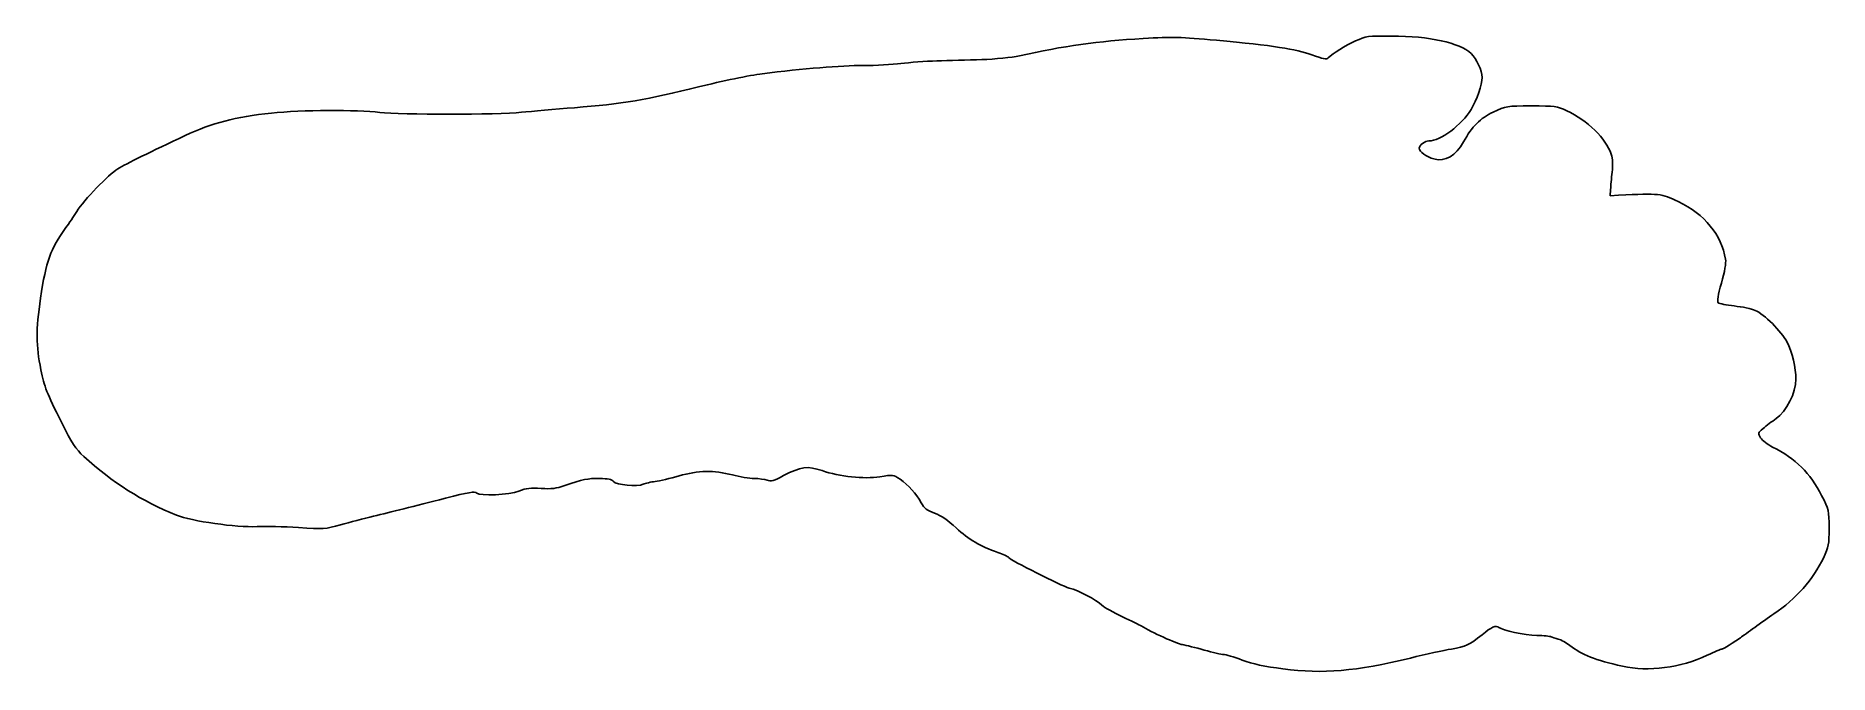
# Model space of a CAD drawing. Extents: x 31 to 285, y 55 to 146.
import ezdxf

# ---------------------------------------------------------------- set-up
doc = ezdxf.new("R2010")
doc.units = 0
doc.layers.get('0').update_dxf_attribs({"linetype": 'CONTINUOUS'})

msp = doc.modelspace()

# ---------------------------------------------------------------- linework, layer by layer
at = {"color": 7}
for p, q in [((253.719734, 123.982884), (253.682211, 123.093661)), ((253.682211, 123.093661), (254.825494, 123.151089)), ((207.315657, 56.145117), (207.315657, 56.145112))]:
    msp.add_line(p, q, dxfattribs=at)
for points in [[(169.968351, 142.886437), (176.229912, 144.274647), (181.118837, 144.958151), (187.49872, 145.337301)], [(187.49872, 145.337301), (191.69104, 145.586446), (192.816546, 145.559221), (197.915315, 145.085325)], [(197.915315, 145.085325), (205.950401, 144.33852), (209.098054, 143.855606), (211.395333, 143.017202)], [(213.719417, 142.59983), (214.392213, 143.23551), (216.127186, 144.304524), (217.60522, 144.9941)], [(217.60522, 144.9941), (219.054454, 145.670234), (219.304943, 145.704432), (222.686488, 145.687784)], [(222.686488, 145.687784), (228.098064, 145.661138), (232.301909, 144.739264), (233.959137, 143.215766)], [(158.281438, 142.168371), (159.88839, 142.214512), (162.746602, 142.299901), (164.63302, 142.358125)], [(164.63302, 142.358125), (166.519441, 142.416346), (168.920339, 142.65409), (169.968351, 142.886437)], [(211.395333, 143.017202), (212.977737, 142.439696), (213.458543, 142.353349), (213.719417, 142.59983)], [(233.959137, 143.215766), (234.744008, 142.494234), (235.503986, 140.840229), (235.511104, 139.838098)], [(124.51226, 138.479587), (127.807709, 139.300192), (131.86637, 140.142999), (133.531506, 140.35249)], [(133.531506, 140.35249), (139.34391, 141.083746), (144.712729, 141.520636), (147.864843, 141.51888)], [(147.864843, 141.51888), (149.611529, 141.517821), (152.012427, 141.644768), (153.200174, 141.800793)], [(153.200174, 141.800793), (154.387917, 141.956821), (156.674489, 142.12223), (158.281438, 142.168371)], [(235.511104, 139.838098), (235.518115, 138.850401), (234.754766, 136.615677), (233.962114, 135.303396)], [(106.960651, 135.546691), (113.584077, 136.068077), (117.365417, 136.699944), (124.51226, 138.479587)], [(51.828914, 131.6182), (55.612165, 133.389361), (58.885323, 134.238277), (64.020753, 134.780231)], [(64.020753, 134.780231), (68.256076, 135.227196), (76.13424, 135.276888), (79.394783, 134.877203)], [(79.394783, 134.877203), (82.22284, 134.53053), (96.015617, 134.544056), (99.465783, 134.896888)], [(99.465783, 134.896888), (100.863132, 135.039787), (104.235821, 135.332199), (106.960651, 135.546691)], [(233.962114, 135.303396), (232.622462, 133.085532), (229.624387, 130.852462), (227.976448, 130.845075)], [(232.892792, 130.714069), (234.07227, 132.878578), (235.261776, 134.069748), (237.107843, 134.935014)], [(237.107843, 134.935014), (238.923708, 135.786126), (238.9907, 135.796826), (242.503425, 135.796826)], [(242.503425, 135.796826), (245.823591, 135.796826), (246.15623, 135.75186), (247.501573, 135.121181)], [(247.501573, 135.121181), (250.473984, 133.727755), (253.064284, 131.194356), (253.801953, 128.959207)], [(42.273609, 126.897819), (43.436476, 127.59629), (47.031262, 129.372137), (51.828914, 131.6182)], [(227.976448, 130.845075), (227.413777, 130.842429), (226.624467, 130.237202), (226.624467, 129.808191)], [(226.624467, 129.808191), (226.624467, 129.327959), (227.645266, 128.574384), (228.669325, 128.298635)], [(228.669325, 128.298635), (230.312118, 127.856278), (231.798865, 128.706561), (232.892792, 130.714069)], [(253.801953, 128.959207), (254.02084, 128.295965), (254.066685, 127.466798), (253.942212, 126.422961)], [(36.453289, 120.862891), (37.460129, 122.477397), (40.96571, 126.112237), (42.273609, 126.897819)], [(253.942212, 126.422961), (253.840487, 125.569989), (253.740374, 124.471955), (253.719734, 123.982884)], [(254.825494, 123.151089), (260.703072, 123.446325), (260.88437, 123.427325), (263.310015, 122.261949)], [(263.310015, 122.261949), (267.01652, 120.481213), (269.435844, 117.536075), (270.002661, 114.114791)], [(34.920936, 118.576319), (35.347161, 119.165951), (36.036723, 120.194908), (36.453289, 120.862891)], [(31.336835, 108.615222), (32.108299, 113.866447), (32.694999, 115.497035), (34.920936, 118.576319)], [(270.002661, 114.114791), (270.092566, 113.572075), (269.884577, 112.355994), (269.425948, 110.742816)], [(269.425948, 110.742816), (268.933453, 109.010491), (268.790684, 108.13761), (268.970495, 107.957802)], [(31.379335, 98.447925), (30.667283, 101.994064), (30.658895, 104.000632), (31.336835, 108.615222)], [(268.970495, 107.957802), (269.11456, 107.813768), (270.135243, 107.603154), (271.238741, 107.489775)], [(271.238741, 107.489775), (272.342212, 107.376396), (273.679496, 107.100089), (274.210462, 106.875754)], [(274.210462, 106.875754), (275.425137, 106.362557), (277.96347, 103.845819), (278.676946, 102.447287)], [(278.676946, 102.447287), (279.427727, 100.975667), (279.97777, 98.722798), (279.97777, 97.119484)], [(34.27866, 91.041121), (32.183999, 95.218455), (31.863279, 96.037785), (31.379335, 98.447925)], [(279.97777, 97.119484), (279.97777, 95.230457), (278.622098, 92.547934), (277.162391, 91.548526)], [(277.162391, 91.548526), (276.583271, 91.152029), (275.75666, 90.527832), (275.325442, 90.161421)], [(37.431056, 86.213917), (36.325286, 87.222311), (35.757834, 88.091231), (34.27866, 91.041121)], [(275.325442, 90.161421), (274.554658, 89.50644), (274.548784, 89.484009), (274.977595, 88.829554)], [(274.977595, 88.829554), (275.217492, 88.463437), (275.971793, 87.881107), (276.653862, 87.53549)], [(276.653862, 87.53549), (279.955624, 85.862352), (281.975268, 83.871214), (283.614177, 80.673421)], [(50.56025, 77.90908), (45.760629, 79.823108), (41.446823, 82.551796), (37.431056, 86.213917)], [(129.318223, 83.586814), (126.685952, 84.276723), (124.476293, 84.23608), (121.763678, 83.447863)], [(142.021388, 84.199832), (139.997738, 84.899692), (138.966826, 84.765316), (136.559705, 83.487921)], [(150.217203, 83.339262), (147.946358, 82.972936), (144.532461, 83.331404), (142.021388, 84.199832)], [(93.101498, 81.02702), (92.835351, 81.286042), (91.964359, 81.142365), (88.668092, 80.295696)], [(99.093454, 81.3037), (97.703957, 80.75601), (93.575817, 80.565391), (93.101498, 81.02702)], [(102.23333, 81.682854), (100.762712, 81.788581), (100.129673, 81.71214), (99.093454, 81.3037)], [(105.581503, 82.075175), (104.391618, 81.660626), (103.688501, 81.578237), (102.23333, 81.682854)], [(110.517537, 83.084148), (108.809745, 83.103145), (108.137886, 82.965813), (105.581503, 82.075175)], [(112.471533, 82.663082), (112.25267, 82.954356), (111.712028, 83.07086), (110.517537, 83.084148)], [(116.691812, 82.260471), (115.88297, 81.869771), (112.850234, 82.159093), (112.471533, 82.663082)], [(118.393501, 82.665492), (117.764692, 82.591084), (116.998935, 82.408823), (116.691812, 82.260471)], [(121.763678, 83.447863), (120.538888, 83.091966), (119.022307, 82.739901), (118.393501, 82.665492)], [(132.413957, 83.083042), (131.759317, 83.085423), (130.366232, 83.312134), (129.318223, 83.586814)], [(134.240513, 82.836768), (133.890551, 82.969824), (133.068602, 83.080645), (132.413957, 83.083042)], [(136.559705, 83.487921), (135.183885, 82.757808), (134.760705, 82.638992), (134.240513, 82.836768)], [(153.071681, 82.969051), (152.101602, 83.627361), (152.047011, 83.634444), (150.217203, 83.339262)], [(156.078412, 79.650406), (155.345013, 80.979766), (154.294585, 82.139165), (153.071681, 82.969051)], [(88.668092, 80.295696), (84.207688, 79.150011), (80.844456, 78.308453), (78.50556, 77.752804)], [(157.973582, 78.155691), (156.898919, 78.542006), (156.528912, 78.833826), (156.078412, 79.650406)], [(283.614177, 80.673421), (284.630388, 78.69053), (284.660339, 78.560448), (284.669017, 76.091951)], [(61.98516, 76.282978), (59.059551, 76.13244), (52.770886, 77.027507), (50.56025, 77.90908)], [(67.860899, 76.144913), (65.820446, 76.282142), (63.176364, 76.344268), (61.98516, 76.282978)], [(73.831389, 76.537406), (71.644338, 75.916286), (71.45016, 75.903523), (67.860899, 76.144913)], [(78.50556, 77.752804), (77.17808, 77.437434), (75.074703, 76.890506), (73.831389, 76.537406)], [(161.018254, 76.093975), (159.883776, 77.143755), (158.859886, 77.837087), (157.973582, 78.155691)], [(166.901251, 72.624695), (164.491143, 73.453897), (162.782329, 74.461605), (161.018254, 76.093975)], [(284.669017, 76.091951), (284.677219, 73.749997), (284.614222, 73.416823), (283.863255, 71.831413)], [(168.431339, 71.927518), (168.354525, 72.047858), (167.665984, 72.361591), (166.901251, 72.624695)], [(177.043241, 67.584041), (175.920632, 67.878956), (168.686715, 71.527436), (168.431339, 71.927518)], [(283.863255, 71.831413), (282.435564, 68.817436), (279.958561, 66.022523), (276.865476, 63.935588)], [(181.655262, 65.159823), (180.792252, 65.967564), (178.390065, 67.230227), (177.043241, 67.584041)], [(184.576992, 63.509765), (183.319377, 64.090335), (182.004599, 64.832861), (181.655262, 65.159823)], [(187.244656, 62.218744), (187.035053, 62.348233), (185.834604, 62.929192), (184.576992, 63.509765)], [(276.865476, 63.935588), (276.131866, 63.440619), (274.90285, 62.574087), (274.134315, 62.009969)], [(193.059454, 59.572048), (192.297033, 59.690631), (188.6493, 61.350953), (187.244656, 62.218744)], [(235.516684, 60.984476), (233.683672, 59.506886), (233.201921, 59.280257), (231.193307, 58.95065)], [(237.898971, 62.018534), (237.503996, 62.344799), (236.85447, 62.062864), (235.516684, 60.984476)], [(243.264234, 60.882497), (241.48411, 60.92908), (238.436721, 61.574333), (237.898971, 62.018534)], [(274.134315, 62.009969), (273.365753, 61.445851), (272.451141, 60.792446), (272.101812, 60.557959)], [(196.161167, 58.804883), (194.960059, 59.148304), (193.564287, 59.493525), (193.059454, 59.572048)], [(198.885034, 58.180482), (198.588018, 58.180482), (197.362278, 58.461462), (196.161167, 58.804883)], [(231.193307, 58.95065), (230.147661, 58.779063), (227.520042, 58.208015), (225.354152, 57.681653)], [(245.298121, 60.686618), (245.158386, 60.768734), (244.243137, 60.85688), (243.264234, 60.882497)], [(246.299264, 60.358165), (245.888372, 60.456695), (245.437855, 60.6045), (245.298121, 60.686618)], [(247.950677, 59.467625), (247.453295, 59.858888), (246.71016, 60.259634), (246.299264, 60.358165)], [(255.426455, 56.519939), (251.521279, 57.389852), (249.658049, 58.12452), (247.950677, 59.467625)], [(269.47225, 58.942678), (269.368481, 58.942678), (268.440799, 58.548084), (267.41067, 58.065799)], [(272.101812, 60.557959), (270.257587, 59.320059), (269.643224, 58.942678), (269.47225, 58.942678)], [(201.528402, 57.400062), (200.371566, 57.829296), (199.18205, 58.180482), (198.885034, 58.180482)], [(207.315657, 56.145112), (204.744891, 56.476254), (202.99618, 56.855457), (201.528402, 57.400062)], [(225.354152, 57.681653), (217.591041, 55.795039), (213.04178, 55.407527), (207.315657, 56.145117)], [(267.41067, 58.065799), (263.632727, 56.297033), (259.069519, 55.708414), (255.426455, 56.519939)]]:
    msp.add_open_spline(points, degree=3, dxfattribs=at)

doc.saveas('drawing.dxf')
